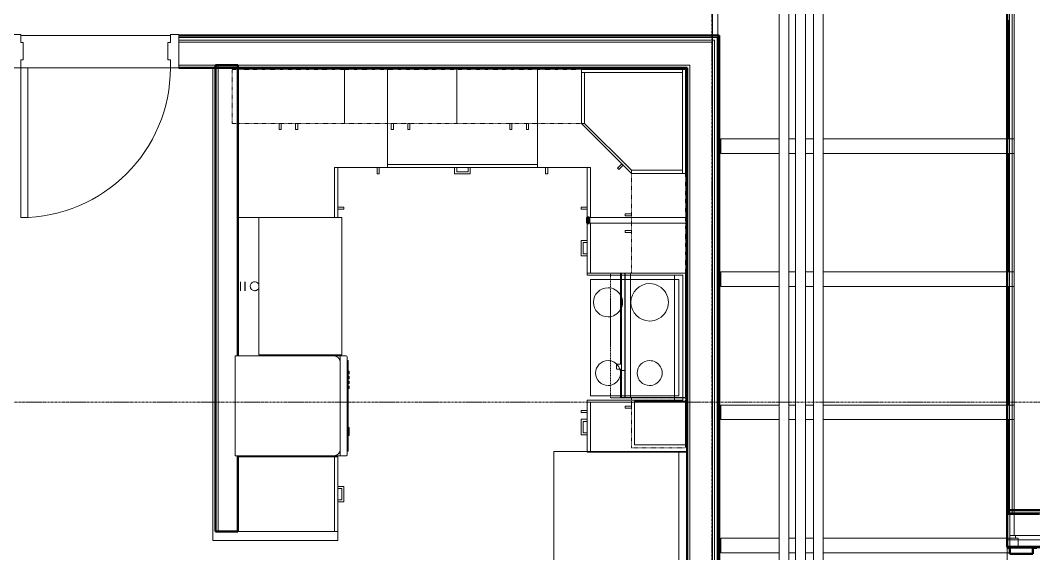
# Model space of a CAD drawing. Header units: inches. Extents: x -4218 to -1830, y 9767 to 12426.
# Drawn here: x -3647.6 to -3403.9, y 11245.8 to 11374 of the extents above; entities that cross this region are included whole.
import ezdxf

# ---------------------------------------------------------------- set-up
doc = ezdxf.new("R2010")
doc.units = ezdxf.units.IN
doc.header["$MEASUREMENT"] = 0
for name, pattern in [('Dash', [0.25, 0.125, -0.125]), ('Grid Line 1_2_', [0.875, 0.5, -0.125, 0.125, -0.125]), ('Overhead', [0.15625, 0.09375, -0.0625])]:
    doc.linetypes.add(name, pattern=pattern)
for name, color, linetype, lineweight in [('0-1', 7, 'Continuous', 5), ('0-2', 10, 'Continuous', 9), ('A-DOOR-1', 10, 'Continuous', 9), ('A-DOOR-2', 50, 'Continuous', 20), ('A-DOOR-FRAM-3', 50, 'Continuous', 20), ('A-FLOR-3', 192, 'Continuous', 9), ('A-GLAZ-CWMG', 51, 'Continuous', 9), ('A-GLAZ-CWMG-1', 51, 'Continuous', 50), ('A-WALL', 113, 'Continuous', 13), ('A-WALL-1', 7, 'Continuous', 50), ('A-WALL-2', 250, 'Continuous', 13), ('A-WALL-4', 252, 'Continuous', 9), ('A-WALL-5', 253, 'Continuous', 9), ('A-WALL-6', 254, 'Continuous', 9), ('A-WALL-7', 113, 'Continuous', 9), ('A-WALL-8', 113, 'Continuous', 50), ('I-WALL-1', 7, 'Continuous', 50), ('I-WALL-2', 10, 'Continuous', 9), ('I-WALL-3', 252, 'Continuous', 9), ('I-WALL-4', 253, 'Continuous', 9), ('P-PIPE-1', 10, 'Continuous', 9), ('P-SANR-FIXT-1', 10, 'Continuous', 9), ('P-SANR-FIXT-2', 252, 'Continuous', 9), ('Q-CASE', 31, 'Continuous', 9), ('Q-CASE-1', 252, 'Continuous', 9), ('Q-CASE-2', 10, 'Continuous', 9), ('Q-CASE-3', 253, 'Continuous', 9), ('Q-CASE-4', 252, 'Dash', 9), ('Q-CASE-5', 253, 'Dash', 9), ('Q-CASE-7', 10, 'Dash', 9), ('Q-CASE-8', 254, 'Dash', 9), ('Q-SPCQ-1', 10, 'Continuous', 9), ('Q-SPCQ-2', 91, 'Overhead', 9), ('S-BEAM', 12, 'Continuous', 9), ('S-GRID-1', 1, 'Grid Line 1_2_', 9)]:
    doc.layers.add(name, color=color, linetype=linetype, lineweight=lineweight)

# ---------------------------------------------------------------- blocks, each defined once
blk = doc.blocks.new('Refrigerator_-_Side-by-Side_6047 - 36_ X 30_-345559-BACKGROUND - RCP - 2ND FLOOR')
at = {"layer": 'Q-SPCQ-1'}
for p, q in [((17.87, 14.42), (-17.88, 14.42)), ((-17.88, 14.42), (-17.88, -15.58)), ((17.87, -15.58), (17.87, 14.42)), ((-17.88, -15.58), (17.87, -15.58))]:
    blk.add_line(p, q, dxfattribs=at)
blk = doc.blocks.new('Range - 24_ x 30_-2320547-BACKGROUND - RCP - 2ND FLOOR')
at = {"layer": 'Q-SPCQ-1'}
blk.add_line((0, 22), (30, 22), dxfattribs=at)
for centre, radius, start, end in [((6.5, 16), 4.5, 360, 180), ((23.5, 16), 3, 360, 180), ((6.5, 16), 4.5, 180, 360), ((23.5, 16), 3, 180, 0), ((6.5, 6), 3.5, 360, 180), ((23.5, 6), 3, 360, 180), ((6.5, 6), 3.5, 180, 0), ((23.5, 6), 3, 180, 360)]:
    blk.add_arc(centre, radius, start, end, dxfattribs=at)
blk = doc.blocks.new('Dishwasher_15404 - 34_ counter-V47-BACKGROUND - RCP - 2ND FLOOR')
at = {"layer": 'Q-SPCQ-1'}
for p, q in [((0, 24), (23.68, 24)), ((0, 0), (0, 24)), ((23.68, 24), (25.25, 24)), ((25.25, 24), (26.68, 24)), ((25.25, 24), (25.25, 22.43)), ((25.25, 22.43), (25.25, 1.57)), ((26.87, 23.8), (26.87, 0.2)), ((26.87, 22.91), (27.12, 22.91)), ((27.12, 21.39), (27.12, 22.91)), ((27.12, 20.19), (27.12, 21.39)), ((27.12, 20.28), (27.37, 20.28)), ((27.12, 3.81), (27.12, 20.19)), ((27.12, 19.69), (27.37, 19.69)), ((27.37, 19.69), (27.37, 20.28)), ((27.12, 19.1), (27.37, 19.1)), ((27.12, 18.51), (27.37, 18.51)), ((27.12, 17.92), (27.37, 17.92)), ((27.12, 17.33), (27.37, 17.33)), ((27.37, 17.33), (27.37, 17.92)), ((27.37, 18.51), (27.37, 19.1)), ((27.12, 16.74), (27.37, 16.74)), ((27.12, 16.15), (27.37, 16.15)), ((27.37, 16.15), (27.37, 16.74)), ((27.37, 6.79), (27.12, 6.79)), ((27.37, 5.81), (27.37, 6.79)), ((27.37, 4.82), (27.37, 5.81)), ((27.12, 4.82), (27.37, 4.82)), ((27.12, 2.61), (27.12, 3.81)), ((27.12, 1.09), (27.12, 2.61)), ((23.68, 0), (0, 0)), ((25.25, 1.57), (25.25, 0)), ((26.87, 1.09), (27.12, 1.09)), ((25.25, 0), (23.68, 0)), ((26.68, 0), (25.25, 0))]:
    blk.add_line(p, q, dxfattribs=at)
for centre, radius, start, end in [((23.68, 22.43), 1.57, 360, 90), ((23.68, 22.43), 1.57, 32.077, 42.3359), ((23.68, 22.43), 1.57, 17.8182, 27.5266), ((23.68, 22.43), 1.57, 360, 13.6425), ((26.68, 23.8), 0.197, 360, 90), ((23.68, 1.57), 1.57, 270, 360), ((23.68, 1.57), 1.57, 317.6641, 327.923), ((23.68, 1.57), 1.57, 332.4734, 342.1818), ((23.68, 1.57), 1.57, 346.3575, 360), ((26.68, 0.2), 0.197, 270, 360), ((26.68, 0.2), 0.197, 276.0398, 345)]:
    blk.add_arc(centre, radius, start, end, dxfattribs=at)
blk = doc.blocks.new('308 - 308-2727439-BACKGROUND - RCP - 2ND FLOOR')
at = {"layer": 'Q-CASE'}
for p, q in [((-12, 13.19), (0, 25.19)), ((0, 24.44), (-11.25, 13.19)), ((0, 25.19), (0, 24.44)), ((-11.25, 13.19), (-12, 13.19))]:
    blk.add_line(p, q, dxfattribs=at)
at = {"layer": 'Q-CASE-1'}
for p, q in [((-11.25, 13.19), (0, 24.44)), ((0, 25.19), (12.25, 25.19)), ((0, 24.44), (0, 25.19)), ((0, 24.44), (12.25, 24.44)), ((12.25, 24.44), (0, 24.44)), ((12.25, 25.19), (12.25, 24.44)), ((12.25, 0.94), (12.25, 25.19)), ((12.25, 25.19), (13, 25.19)), ((12.25, 24.44), (12.25, 0.94)), ((-10.76, 16.55), (-11.11, 16.2)), ((-11.11, 16.2), (-10.05, 15.14)), ((-9.7, 15.49), (-10.76, 16.55)), ((-12, 13.19), (-11.25, 13.19)), ((-12, 0.94), (-12, 13.19)), ((-11.25, 0.94), (-11.25, 13.19)), ((-11.25, 13.19), (-11.25, 0.94)), ((-11.25, 0.94), (-12, 0.94)), ((-12, 0.19), (-12, 0.94)), ((-12, 0.94), (13, 0.94)), ((12.25, 0.94), (-11.25, 0.94)), ((13, 0.94), (12.25, 0.94))]:
    blk.add_line(p, q, dxfattribs=at)
at = {"layer": 'Q-CASE-3'}
for p, q in [((13, 25.19), (13, 0.94)), ((13, 0.19), (-12, 0.19)), ((13, 0.94), (13, 0.19))]:
    blk.add_line(p, q, dxfattribs=at)
blk = doc.blocks.new('30quot_MicrowaveVent_11166 - 70cm miele oven-V48-BACKGROUND - RCP - 2ND FLOOR')
at = {"layer": 'Q-CASE-1'}
for p, q in [((-14.2, 0), (-14.2, -13.23)), ((15.68, -0.63), (15.68, 0)), ((-14.2, -13.23), (-14.2, -14.49)), ((-13.7, -13.23), (-14.2, -13.23)), ((-14.2, -14.49), (-13.7, -14.49)), ((-13.7, -14.61), (-14.2, -14.61)), ((-14.2, -14.61), (-14.2, -15.39)), ((15.3, -13.23), (-12.7, -13.23)), ((-12.7, -14.49), (15.3, -14.49)), ((9.18, -14.61), (-12.7, -14.61)), ((9.18, -14.61), (9.18, -15.39)), ((15.3, -14.61), (9.18, -14.61)), ((9.18, -14.61), (9.18, -15.39)), ((-14.2, -15.39), (-14.2, -15.6)), ((-14.2, -15.39), (-13.7, -15.39)), ((-14.2, -15.6), (-13.7, -15.6)), ((-12.7, -15.39), (9.18, -15.39)), ((-12.7, -15.6), (7.69, -15.6)), ((7.69, -15.39), (7.69, -16.55)), ((7.69, -16.6), (8.88, -16.6)), ((8.88, -16.55), (8.88, -15.39)), ((8.88, -15.6), (15.3, -15.6)), ((9.18, -15.39), (15.3, -15.39))]:
    blk.add_line(p, q, dxfattribs=at)
at = {"layer": 'Q-CASE-2'}
for p, q in [((15.68, -13.23), (15.68, -0.63)), ((-12.7, -13.23), (-13.7, -13.23)), ((-13.7, -14.49), (-12.7, -14.49)), ((-12.7, -14.61), (-13.7, -14.61)), ((15.68, -13.23), (15.3, -13.23)), ((15.3, -14.49), (15.68, -14.49)), ((15.68, -14.61), (15.3, -14.61)), ((15.68, -14.49), (15.68, -13.23)), ((15.68, -14.61), (15.68, -15.39)), ((-13.7, -15.39), (-12.7, -15.39)), ((-13.7, -15.6), (-12.7, -15.6)), ((15.3, -15.39), (15.68, -15.39)), ((15.3, -15.6), (15.68, -15.6)), ((15.68, -15.6), (15.68, -15.39))]:
    blk.add_line(p, q, dxfattribs=at)
at = {"layer": 'Q-CASE-3'}
blk.add_line((15.68, 0), (-14.2, 0), dxfattribs=at)
blk = doc.blocks.new('300 Series Wall Hung Cabinet_302 - 24_ X 36_-V49-BACKGROUND - RCP - 2ND FLOOR')
at = {"layer": 'Q-CASE-1'}
for p, q in [((-1.76, -13.19), (-2.25, -13.19)), ((-2.25, -13.19), (-2.25, -14.69)), ((-1.76, -14.69), (-1.76, -13.19)), ((2.24, -13.19), (1.75, -13.19)), ((1.75, -13.19), (1.75, -14.69)), ((2.24, -14.69), (2.24, -13.19)), ((-2.25, -14.69), (-1.76, -14.69)), ((1.75, -14.69), (2.24, -14.69))]:
    blk.add_line(p, q, dxfattribs=at)
at = {"layer": 'Q-CASE-4'}
for p, q in [((-12, -0.19), (-12, -13.19)), ((12, -13.19), (12, -0.19)), ((-12, -13.19), (12, -13.19))]:
    blk.add_line(p, q, dxfattribs=at)
at = {"layer": 'Q-CASE-5'}
blk.add_line((12, -0.19), (-12, -0.19), dxfattribs=at)
blk = doc.blocks.new('Single Door 1 Drawer 211 - 211 Base Cabinet Single Door1 Drawer 12_-2709705-BACKGROUND - RCP - 2ND FLOOR')
at = {"layer": 'Q-CASE-2'}
for p, q in [((-7.14, 24), (-7.14, 25.5)), ((-7.14, 25.5), (-3.39, 25.5)), ((-3.89, 25), (-6.64, 25)), ((-6.64, 24), (-6.64, 25)), ((-3.89, 24), (-3.89, 25)), ((-3.39, 25.5), (-3.39, 24)), ((-1.27, 25.5), (-1.76, 25.5)), ((-1.76, 25.5), (-1.76, 24)), ((-1.27, 24), (-1.27, 25.5)), ((-11.26, 24), (0.74, 24)), ((-11.26, 23.25), (-11.26, 24)), ((0.74, 23.25), (-11.26, 23.25)), ((-11.26, 23.25), (-11.26, 0)), ((-7.14, 24), (-6.64, 24)), ((-3.39, 24), (-3.89, 24)), ((-1.76, 24), (-1.27, 24)), ((0.74, 24), (0.74, 23.25)), ((0.74, 0), (0.74, 23.25)), ((-11.26, 0), (0.74, 0))]:
    blk.add_line(p, q, dxfattribs=at)
blk = doc.blocks.new('300 Series Wall Hung Cabinet_302 - 30_ X 36_-V50-BACKGROUND - RCP - 2ND FLOOR')
at = {"layer": 'Q-CASE-1'}
for p, q in [((-1.76, 14.69), (-2.25, 14.69)), ((-2.25, 14.69), (-2.25, 13.19)), ((-1.76, 13.19), (-1.76, 14.69)), ((2.24, 14.69), (1.75, 14.69)), ((1.75, 14.69), (1.75, 13.19)), ((2.24, 13.19), (2.24, 14.69)), ((-2.25, 13.19), (-1.76, 13.19)), ((1.75, 13.19), (2.24, 13.19))]:
    blk.add_line(p, q, dxfattribs=at)
at = {"layer": 'Q-CASE-4'}
for p, q in [((-15, 0.19), (-15, 13.19)), ((-15, 13.19), (15, 13.19)), ((15, 13.19), (15, 0.19))]:
    blk.add_line(p, q, dxfattribs=at)
at = {"layer": 'Q-CASE-5'}
blk.add_line((15, 0.19), (-15, 0.19), dxfattribs=at)
blk = doc.blocks.new('Base Cabinet 4 Drawer 254 - Base Cabinet 4 Drawer 254 12_-2556189-BACKGROUND - RCP - 2ND FLOOR')
at = {"layer": 'Q-CASE-2'}
for p, q in [((-5.26, -23.25), (-5.26, 0)), ((-5.26, 0), (6.74, 0)), ((6.74, 0), (6.74, -23.25)), ((-5.26, -23.25), (-5.26, -24)), ((6.74, -23.25), (-5.26, -23.25)), ((-5.26, -24), (6.74, -24)), ((-0.64, -24), (-1.14, -24)), ((-1.14, -25.5), (-1.14, -24)), ((-0.64, -25), (-0.64, -24)), ((2.11, -25), (2.11, -24)), ((2.11, -24), (2.61, -24)), ((2.61, -24), (2.61, -25.5)), ((6.74, -24), (6.74, -23.25)), ((2.61, -25.5), (-1.14, -25.5)), ((-0.64, -25), (2.11, -25))]:
    blk.add_line(p, q, dxfattribs=at)
blk = doc.blocks.new('Base Cabinet 3 Drawer 230 - Base Cabinet 3 Drawer 230 18_-2554959-BACKGROUND - RCP - 2ND FLOOR')
at = {"layer": 'Q-CASE-2'}
for p, q in [((-8.26, -23.25), (-8.26, 0)), ((-8.26, 0), (9.74, 0)), ((9.74, 0), (9.74, -23.25)), ((-8.26, -23.25), (-8.26, -24)), ((9.74, -23.25), (-8.26, -23.25)), ((-8.26, -24), (9.74, -24)), ((-0.64, -24), (-1.14, -24)), ((-1.14, -25.5), (-1.14, -24)), ((-0.64, -25), (-0.64, -24)), ((2.11, -25), (2.11, -24)), ((2.11, -24), (2.61, -24)), ((2.61, -24), (2.61, -25.5)), ((9.74, -24), (9.74, -23.25)), ((2.61, -25.5), (-1.14, -25.5)), ((-0.64, -25), (2.11, -25))]:
    blk.add_line(p, q, dxfattribs=at)
blk = doc.blocks.new('300 Series Wall Hung Cabinet_302 - 27_ X 36_-V51-BACKGROUND - RCP - 2ND FLOOR')
at = {"layer": 'Q-CASE-1'}
for p, q in [((-1.76, 14.69), (-2.25, 14.69)), ((-2.25, 14.69), (-2.25, 13.19)), ((-1.76, 13.19), (-1.76, 14.69)), ((2.24, 14.69), (1.75, 14.69)), ((1.75, 14.69), (1.75, 13.19)), ((2.24, 13.19), (2.24, 14.69)), ((-2.25, 13.19), (-1.76, 13.19)), ((1.75, 13.19), (2.24, 13.19))]:
    blk.add_line(p, q, dxfattribs=at)
at = {"layer": 'Q-CASE-4'}
for p, q in [((-13.5, 0.19), (-13.5, 13.19)), ((-13.5, 13.19), (12.12, 13.19))]:
    blk.add_line(p, q, dxfattribs=at)
at = {"layer": 'Q-CASE-5'}
for p, q in [((12.12, 13.19), (13.5, 13.19)), ((13.5, 13.19), (13.5, 0.19)), ((12.12, 0.19), (-13.5, 0.19))]:
    blk.add_line(p, q, dxfattribs=at)
at = {"layer": 'Q-CASE-8'}
blk.add_line((13.5, 0.19), (12.12, 0.19), dxfattribs=at)
blk = doc.blocks.new('kitchen_faucet_14143 - kitchen_faucet_14143-V52-BACKGROUND - RCP - 2ND FLOOR')
at = {"layer": 'P-SANR-FIXT-2'}
for p, q in [((2.26, 0.77), (2.26, 1.08)), ((2.26, -1.08), (2.26, 0.77)), ((2.34, 1.08), (2.34, 0)), ((2.34, 0), (2.34, -1.08)), ((3.44, -0.77), (3.44, 1.08)), ((3.44, -1.08), (3.44, -0.77))]:
    blk.add_line(p, q, dxfattribs=at)
at = {"layer": 'P-SANR-FIXT-2', "flags": 128}
blk.add_lwpolyline([(-1, 0.62), (-0.96, 0.61), (-0.92, 0.6)], dxfattribs=at)
at = {"layer": 'P-SANR-FIXT-2'}
for start, end in [(120, 159.9003), (210, 0), (105, 120), (90, 105), (0, 90), (200.0997, 210)]:
    blk.add_arc((0, 0), 1.08, start, end, dxfattribs=at)
blk = doc.blocks.new('Stainless Steel Farmhous Kitchen Sink - Stainless Steel Farmhous Kitchen Sink-2552578-BACKGROUND - RCP - 2ND FLOOR')
at = {"layer": 'P-SANR-FIXT-1'}
for p, q in [((-33, 22.2), (0, 22.2)), ((-33, 2.25), (-33, 22.2)), ((0, 22.2), (0, 2.25)), ((0, 2.25), (-33, 2.25))]:
    blk.add_line(p, q, dxfattribs=at)
blk = doc.blocks.new('300 Series Wall Hung Cabinet_301 - 12_-V67-BACKGROUND - RCP - 2ND FLOOR')
at = {"layer": 'Q-CASE-1'}
for p, q in [((-5.25, -12.44), (-5.25, -0.19)), ((5.25, -0.19), (5.25, -12.44)), ((5.25, -12.44), (-5.25, -12.44)), ((-3.51, -13.19), (-4, -13.19)), ((-4, -13.19), (-4, -14.69)), ((-3.51, -14.69), (-3.51, -13.19)), ((-4, -14.69), (-3.51, -14.69))]:
    blk.add_line(p, q, dxfattribs=at)
at = {"layer": 'Q-CASE-3'}
blk.add_line((-5.25, -0.19), (5.25, -0.19), dxfattribs=at)
at = {"layer": 'Q-CASE-4'}
for p, q in [((-6, -0.19), (-6, -0.81)), ((6, -13.19), (6, -0.19)), ((-5.49, -13.19), (6, -13.19))]:
    blk.add_line(p, q, dxfattribs=at)
at = {"layer": 'Q-CASE-5'}
blk.add_line((6, -0.19), (-6, -0.19), dxfattribs=at)
at = {"layer": 'Q-CASE-7'}
for p, q in [((-6, -0.81), (-6, -13.19)), ((-6, -13.19), (-5.49, -13.19))]:
    blk.add_line(p, q, dxfattribs=at)
blk = doc.blocks.new('Base Cabinet Corner 197 - Base Cabinet Corner 197-2565125-BACKGROUND - RCP - 2ND FLOOR')
at = {"layer": 'Q-CASE-2'}
for p, q in [((-23.26, 0), (12.74, 0)), ((-23.26, -36), (-23.26, 0)), ((12.74, 0), (12.74, -24)), ((0.74, -23.25), (0.74, -36)), ((12.74, -23.25), (0.74, -23.25)), ((0.74, -23.25), (0.74, -24)), ((0.74, -24), (0.74, -36)), ((12.74, -24), (0.74, -24)), ((10.73, -24), (10.24, -24)), ((10.24, -24), (10.24, -25.5)), ((10.73, -25.5), (10.73, -24)), ((10.24, -25.5), (10.73, -25.5)), ((2.23, -33.51), (0.73, -33.51)), ((0.73, -33.51), (0.73, -34)), ((0.73, -34), (2.23, -34)), ((2.23, -34), (2.23, -33.51)), ((0.74, -36), (-23.26, -36))]:
    blk.add_line(p, q, dxfattribs=at)
blk = doc.blocks.new('300 Series Wall Hung Cabinet_302 - 27_ X 36_-2605031-BACKGROUND - RCP - 2ND FLOOR')
at = {"layer": 'Q-CASE-1'}
for p, q in [((-1.76, 14.69), (-2.25, 14.69)), ((-2.25, 14.69), (-2.25, 13.19)), ((-1.76, 13.19), (-1.76, 14.69)), ((2.24, 14.69), (1.75, 14.69)), ((1.75, 14.69), (1.75, 13.19)), ((2.24, 13.19), (2.24, 14.69)), ((-2.25, 13.19), (-1.76, 13.19)), ((1.75, 13.19), (2.24, 13.19))]:
    blk.add_line(p, q, dxfattribs=at)
at = {"layer": 'Q-CASE-4'}
for p, q in [((-13.5, 0.19), (-13.5, 13.19)), ((-13.5, 13.19), (13.5, 13.19)), ((13.5, 13.19), (13.5, 0.19))]:
    blk.add_line(p, q, dxfattribs=at)
at = {"layer": 'Q-CASE-5'}
blk.add_line((13.5, 0.19), (-13.5, 0.19), dxfattribs=at)
blk = doc.blocks.new('Base Cabinet 3 Drawer 230 - Base Cabinet 3 Drawer 230 36_-2567957-BACKGROUND - RCP - 2ND FLOOR')
at = {"layer": 'Q-CASE-2'}
for p, q in [((-17.26, -23.25), (-17.26, 0)), ((-17.26, 0), (18.74, 0)), ((18.74, 0), (18.74, -23.25)), ((-17.26, -23.25), (-17.26, -24)), ((18.74, -23.25), (-17.26, -23.25)), ((-17.26, -24), (18.74, -24)), ((-0.64, -24), (-1.14, -24)), ((-1.14, -25.5), (-1.14, -24)), ((-0.64, -25), (-0.64, -24)), ((2.11, -25), (2.11, -24)), ((2.11, -24), (2.61, -24)), ((2.61, -24), (2.61, -25.5)), ((18.74, -24), (18.74, -23.25)), ((2.61, -25.5), (-1.14, -25.5)), ((-0.64, -25), (2.11, -25))]:
    blk.add_line(p, q, dxfattribs=at)
blk = doc.blocks.new('Base Cabinet Corner 197 - Base Cabinet Corner 197-2569781-BACKGROUND - RCP - 2ND FLOOR')
at = {"layer": 'Q-CASE-2'}
for p, q in [((0.74, 36), (-23.26, 36)), ((-23.26, 36), (-23.26, 0)), ((0.74, 23.25), (0.74, 36)), ((0.74, 24), (0.74, 36)), ((0.73, 34), (0.73, 33.51)), ((2.23, 34), (0.73, 34)), ((0.73, 33.51), (2.23, 33.51)), ((2.23, 33.51), (2.23, 34)), ((10.73, 25.5), (10.24, 25.5)), ((10.24, 25.5), (10.24, 24)), ((10.73, 24), (10.73, 25.5)), ((12.74, 24), (0.74, 24)), ((0.74, 23.25), (0.74, 24)), ((12.74, 23.25), (0.74, 23.25)), ((10.24, 24), (10.73, 24)), ((12.74, 0), (12.74, 24)), ((-23.26, 0), (12.74, 0))]:
    blk.add_line(p, q, dxfattribs=at)
blk = doc.blocks.new('Cabinet Filler51 - Cabinet Filler-2794924-BACKGROUND - RCP - 2ND FLOOR')
at = {"layer": 'A-WALL-1'}
for p, q in [((-3511.3, 11325.24), (-3511.3, 11326.61)), ((-3511.3, 11326.61), (-3510.8, 11326.61)), ((-3510.8, 11326.61), (-3510.8, 11325.24)), ((-3510.8, 11325.24), (-3511.3, 11325.24))]:
    blk.add_line(p, q, dxfattribs=at)
at = {"layer": 'A-WALL-4'}
for p, q in [((-3510.8, 11326.61), (-3511.3, 11326.61)), ((-3511.3, 11326.61), (-3511.3, 11325.24)), ((-3510.8, 11325.24), (-3510.8, 11326.61)), ((-3511.3, 11325.24), (-3510.8, 11325.24))]:
    blk.add_line(p, q, dxfattribs=at)
blk = doc.blocks.new('Range_Hood_386 - 30_ Wide-V86-BACKGROUND - RCP - 2ND FLOOR')
at = {"layer": 'Q-SPCQ-2'}
for p, q in [((-15, -6), (-15, 12)), ((-15, 12), (15, 12)), ((15, 12), (15, 11.37)), ((15, 11.37), (15, -6)), ((-14.49, -6), (-15, -6)), ((-13.49, -6), (-14.49, -6)), ((14.51, -6), (-13.49, -6)), ((15, -6), (14.51, -6))]:
    blk.add_line(p, q, dxfattribs=at)
blk = doc.blocks.new('CTR - 1st Phase - Unit Layouts_rvt-1-BACKGROUND - RCP - 2ND FLOOR')
at = {"layer": 'A-WALL-1'}
for p, q in [((-3600.67, 11251.11), (-3600.67, 11363.24)), ((-3600.67, 11363.24), (-3595.3, 11363.24)), ((-3595.3, 11363.24), (-3595.3, 11293.36)), ((-3595.3, 11269.36), (-3595.3, 11251.11)), ((-3595.3, 11251.11), (-3600.67, 11251.11))]:
    blk.add_line(p, q, dxfattribs=at)
at = {"layer": 'A-WALL-2'}
blk.add_line((-3600.05, 11251.11), (-3600.05, 11363.24), dxfattribs=at)
at = {"layer": 'A-WALL-4'}
for p, q in [((-3600.67, 11251.11), (-3600.67, 11362.61)), ((-3595.3, 11362.61), (-3595.3, 11293.36)), ((-3595.3, 11269.36), (-3595.3, 11251.11)), ((-3600.67, 11251.11), (-3595.3, 11251.11))]:
    blk.add_line(p, q, dxfattribs=at)
at = {"layer": 'A-WALL-5'}
for p, q in [((-3600.67, 11362.61), (-3600.67, 11363.24)), ((-3595.3, 11363.24), (-3595.3, 11362.61))]:
    blk.add_line(p, q, dxfattribs=at)
at = {"layer": 'A-WALL-6'}
blk.add_line((-3600.67, 11363.24), (-3595.3, 11363.24), dxfattribs=at)
at = {"layer": 'A-WALL-7'}
for p, q in [((-3601.3, 11362.61), (-3601.3, 11248.99)), ((-3600.67, 11362.61), (-3601.3, 11362.61)), ((-3601.3, 11362.61), (-3600.67, 11362.61)), ((-3601.3, 11248.99), (-3601.3, 11362.61)), ((-3595.3, 11362.61), (-3600.67, 11362.61)), ((-3600.67, 11362.61), (-3595.3, 11362.61)), ((-3487.3, 11362.61), (-3595.3, 11362.61)), ((-3595.3, 11362.61), (-3487.3, 11362.61)), ((-3487.3, 11270.36), (-3487.3, 11362.61)), ((-3487.3, 11362.61), (-3487.3, 11270.36)), ((-3571.3, 11329.11), (-3571.3, 11338.61)), ((-3571.3, 11338.61), (-3561.79, 11338.61)), ((-3561.79, 11338.61), (-3571.3, 11338.61)), ((-3571.3, 11338.61), (-3571.3, 11329.11)), ((-3561.3, 11338.61), (-3543.17, 11338.61)), ((-3543.17, 11338.61), (-3561.3, 11338.61)), ((-3543.17, 11338.61), (-3542.67, 11338.61)), ((-3542.67, 11338.61), (-3539.92, 11338.61)), ((-3539.92, 11338.61), (-3542.67, 11338.61)), ((-3539.92, 11338.61), (-3539.42, 11338.61)), ((-3539.42, 11338.61), (-3521.3, 11338.61)), ((-3521.3, 11338.61), (-3539.42, 11338.61)), ((-3520.81, 11338.61), (-3511.3, 11338.61)), ((-3511.3, 11338.61), (-3520.81, 11338.61)), ((-3511.3, 11338.61), (-3511.3, 11329.11)), ((-3511.3, 11338.61), (-3511.3, 11329.11)), ((-3571.3, 11328.63), (-3571.3, 11329.11)), ((-3571.3, 11326.61), (-3571.3, 11328.63)), ((-3571.3, 11328.63), (-3571.3, 11326.61)), ((-3511.3, 11329.11), (-3511.3, 11328.63)), ((-3511.3, 11328.63), (-3511.3, 11326.61)), ((-3511.3, 11328.63), (-3511.3, 11326.61)), ((-3511.3, 11326.61), (-3511.3, 11325.24)), ((-3511.3, 11326.61), (-3511.3, 11325.24)), ((-3511.3, 11325.24), (-3511.3, 11321.11)), ((-3511.3, 11325.24), (-3511.3, 11321.11)), ((-3511.3, 11321.11), (-3511.3, 11320.62)), ((-3511.3, 11321.11), (-3511.3, 11320.62)), ((-3511.3, 11320.62), (-3511.3, 11317.86)), ((-3511.3, 11320.62), (-3511.3, 11317.86)), ((-3511.3, 11317.86), (-3511.3, 11317.36)), ((-3511.3, 11317.86), (-3511.3, 11317.36)), ((-3511.3, 11317.36), (-3511.3, 11312.73)), ((-3511.3, 11317.36), (-3511.3, 11312.73)), ((-3511.3, 11312.73), (-3488.3, 11312.73)), ((-3511.3, 11312.73), (-3488.3, 11312.73)), ((-3510.55, 11283.73), (-3510.55, 11311.73)), ((-3510.55, 11311.73), (-3489.3, 11311.73)), ((-3510.55, 11311.73), (-3510.55, 11283.73)), ((-3489.3, 11311.73), (-3510.55, 11311.73)), ((-3489.3, 11311.73), (-3489.3, 11283.73)), ((-3489.3, 11283.73), (-3489.3, 11311.73)), ((-3488.3, 11312.73), (-3488.3, 11282.73)), ((-3488.3, 11312.73), (-3488.3, 11282.73)), ((-3571.3, 11293.36), (-3571.3, 11293.61)), ((-3571.3, 11293.61), (-3571.3, 11293.36)), ((-3488.3, 11282.73), (-3511.3, 11282.73)), ((-3511.3, 11282.73), (-3511.3, 11280.22)), ((-3511.3, 11282.73), (-3511.3, 11280.22)), ((-3488.3, 11282.73), (-3511.3, 11282.73)), ((-3489.3, 11283.73), (-3510.55, 11283.73)), ((-3510.55, 11283.73), (-3489.3, 11283.73)), ((-3511.3, 11280.22), (-3511.3, 11279.73)), ((-3511.3, 11279.73), (-3511.3, 11278.11)), ((-3511.3, 11279.73), (-3511.3, 11278.11)), ((-3511.3, 11278.11), (-3511.3, 11277.61)), ((-3511.3, 11277.61), (-3511.3, 11274.86)), ((-3511.3, 11277.61), (-3511.3, 11274.86)), ((-3511.3, 11274.86), (-3511.3, 11274.36)), ((-3511.3, 11274.36), (-3511.3, 11270.36)), ((-3511.3, 11274.36), (-3511.3, 11270.36)), ((-3489.3, 11270.36), (-3487.3, 11270.36)), ((-3487.3, 11270.36), (-3489.3, 11270.36)), ((-3571.3, 11261.99), (-3571.3, 11269.36)), ((-3571.3, 11269.36), (-3571.3, 11261.99)), ((-3571.3, 11261.49), (-3571.3, 11261.99)), ((-3571.3, 11258.74), (-3571.3, 11261.49)), ((-3571.3, 11261.49), (-3571.3, 11258.74)), ((-3571.3, 11258.24), (-3571.3, 11258.74)), ((-3571.3, 11248.99), (-3571.3, 11258.24)), ((-3571.3, 11258.24), (-3571.3, 11248.99)), ((-3601.3, 11248.99), (-3571.3, 11248.99)), ((-3571.3, 11248.99), (-3601.3, 11248.99))]:
    blk.add_line(p, q, dxfattribs=at)
at = {"layer": '0-2'}
for name, p, rotation in [('Base Cabinet Corner 197 - Base Cabinet Corner 197-2569781-BACKGROUND - RCP - 2ND FLOOR', (-3595.3, 11339.35), 269.9999999999879), ('Base Cabinet Corner 197 - Base Cabinet Corner 197-2565125-BACKGROUND - RCP - 2ND FLOOR', (-3487.3, 11339.35), 270.000000000012), ('300 Series Wall Hung Cabinet_302 - 27_ X 36_-V51-BACKGROUND - RCP - 2ND FLOOR', (-3583.17, 11362.43), 180), ('300 Series Wall Hung Cabinet_302 - 27_ X 36_-2605031-BACKGROUND - RCP - 2ND FLOOR', (-3556.17, 11362.43), 180), ('300 Series Wall Hung Cabinet_302 - 30_ X 36_-V50-BACKGROUND - RCP - 2ND FLOOR', (-3527.67, 11362.43), 180), ('308 - 308-2727439-BACKGROUND - RCP - 2ND FLOOR', (-3487.49, 11349.24), 90.00000000001026), ('300 Series Wall Hung Cabinet_302 - 24_ X 36_-V49-BACKGROUND - RCP - 2ND FLOOR', (-3487.49, 11325.24), 270.0000000000103), ('Stainless Steel Farmhous Kitchen Sink - Stainless Steel Farmhous Kitchen Sink-2552578-BACKGROUND - RCP - 2ND FLOOR', (-3592.5, 11293.61), 270.0000000000074), ('Base Cabinet 4 Drawer 254 - Base Cabinet 4 Drawer 254 12_-2556189-BACKGROUND - RCP - 2ND FLOOR', (-3487.3, 11319.98), 270.000000000012), ('Range - 24_ x 30_-2320547-BACKGROUND - RCP - 2ND FLOOR', (-3512.3, 11312.73), 269.9999999999951), ('Range_Hood_386 - 30_ Wide-V86-BACKGROUND - RCP - 2ND FLOOR', (-3499.67, 11298.24), 269.9999999999975), ('30quot_MicrowaveVent_11166 - 70cm miele oven-V48-BACKGROUND - RCP - 2ND FLOOR', (-3487.67, 11299.04), 270.0000000000115), ('kitchen_faucet_14143 - kitchen_faucet_14143-V52-BACKGROUND - RCP - 2ND FLOOR', (-3591.26, 11310.11), 180), ('Single Door 1 Drawer 211 - 211 Base Cabinet Single Door1 Drawer 12_-2709705-BACKGROUND - RCP - 2ND FLOOR', (-3487.3, 11281.49), 90.0000000000107), ('300 Series Wall Hung Cabinet_301 - 12_-V67-BACKGROUND - RCP - 2ND FLOOR', (-3487.49, 11277.24), 270.0000000000103), ('Refrigerator_-_Side-by-Side_6047 - 36_ X 30_-345559-BACKGROUND - RCP - 2ND FLOOR', (-3503.72, 11252.48), 270.0000000000252), ('Base Cabinet 3 Drawer 230 - Base Cabinet 3 Drawer 230 18_-2554959-BACKGROUND - RCP - 2ND FLOOR', (-3595.3, 11259.38), 90.00000000001064)]:
    blk.add_blockref(name, p, dxfattribs=dict(at, rotation=rotation))
for name, p in [('Base Cabinet 3 Drawer 230 - Base Cabinet 3 Drawer 230 36_-2567957-BACKGROUND - RCP - 2ND FLOOR', (-3542.04, 11362.61)), ('Cabinet Filler51 - Cabinet Filler-2794924-BACKGROUND - RCP - 2ND FLOOR', (0, 0)), ('Dishwasher_15404 - 34_ counter-V47-BACKGROUND - RCP - 2ND FLOOR', (-3595.92, 11269.36))]:
    blk.add_blockref(name, p, dxfattribs=at)
blk = doc.blocks.new('HOLLOW METAL - UNIT DOOR-2191978-BACKGROUND - RCP - 2ND FLOOR')
at = {"layer": 'A-DOOR-1'}
blk.add_arc((18, 4.125), 36, 90, 180, dxfattribs=at)
at = {"layer": 'A-DOOR-2'}
for p, q in [((18, 40.125), (16.25, 40.125)), ((16.25, 40.125), (16.25, 4.125)), ((18, 4.125), (18, 40.125)), ((16.25, 4.125), (18, 4.125))]:
    blk.add_line(p, q, dxfattribs=at)
at = {"layer": 'A-DOOR-FRAM-3'}
for p, q in [((-18, 4.125), (-20, 4.125)), ((-20, 4.125), (-20, -3.875)), ((-18, 2.1875), (-18, 4.125)), ((18, 4.125), (18, 2.1875)), ((20, 4.125), (18, 4.125)), ((20, -3.875), (20, 4.125)), ((-17.375, 2.1875), (-18, 2.1875)), ((-17.375, -1.9375), (-17.375, 2.1875)), ((18, 2.1875), (17.375, 2.1875)), ((17.375, 2.1875), (17.375, -1.9375)), ((-18, -3.875), (-18, -1.9375)), ((-18, -1.9375), (-17.375, -1.9375)), ((17.375, -1.9375), (18, -1.9375)), ((18, -1.9375), (18, -3.875)), ((-20, -3.875), (-18, -3.875)), ((18, -3.875), (20, -3.875))]:
    blk.add_line(p, q, dxfattribs=at)
blk = doc.blocks.new('CTR - 1st Phase - Common Walls_rvt-1-BACKGROUND - RCP - 2ND FLOOR')
at = {"layer": 'A-WALL-2'}
for p, q in [((-3409.8, 11255.36), (-3409.8, 11647.86)), ((-3409.17, 11255.36), (-3409.17, 11647.24)), ((-3408.67, 11255.36), (-3408.67, 11646.74)), ((-3609.52, 11369.86), (-3480.05, 11369.86)), ((-3609.52, 11369.24), (-3480.67, 11369.24)), ((-3609.52, 11368.74), (-3481.17, 11368.74)), ((-3481.17, 11363.24), (-3481.17, 11368.74)), ((-3480.67, 11368.74), (-3480.67, 11369.24)), ((-3480.67, 11362.61), (-3480.67, 11368.74)), ((-3480.05, 11369.24), (-3480.05, 11369.86)), ((-3480.05, 11362.61), (-3480.05, 11369.24)), ((-3609.52, 11363.24), (-3486.67, 11363.24)), ((-3486.67, 11362.61), (-3486.67, 11363.24)), ((-3486.67, 11362.61), (-3486.67, 11129.81)), ((-3481.17, 11362.61), (-3481.17, 11363.24)), ((-3481.17, 11362.61), (-3481.17, 11033.56)), ((-3480.67, 11362.61), (-3480.67, 11033.56)), ((-3480.05, 11362.61), (-3480.05, 11033.56))]:
    blk.add_line(p, q, dxfattribs=at)
at = {"layer": 'I-WALL-1'}
for p, q in [((-3410.3, 11255.36), (-3410.3, 11648.36)), ((-3609.52, 11370.36), (-3479.55, 11370.36)), ((-3479.55, 11370.36), (-3479.55, 11369.86)), ((-3479.55, 11369.86), (-3479.55, 11362.61)), ((-3487.3, 11362.61), (-3609.52, 11362.61)), ((-3487.3, 11130.44), (-3487.3, 11362.61)), ((-3479.55, 11362.61), (-3479.55, 11033.56)), ((-3402.55, 11255.36), (-3410.3, 11255.36))]:
    blk.add_line(p, q, dxfattribs=at)
at = {"layer": 'I-WALL-2'}
for p, q in [((-3611.52, 11370.36), (-3647.52, 11370.36)), ((-3645.77, 11362.61), (-3611.52, 11362.61))]:
    blk.add_line(p, q, dxfattribs=at)
at = {"layer": 'I-WALL-3'}
for p, q in [((-3410.3, 11256.26), (-3410.3, 11648.36)), ((-3481.17, 11370.36), (-3479.55, 11370.36)), ((-3479.55, 11362.61), (-3479.55, 11370.36)), ((-3479.55, 11362.61), (-3479.55, 11033.56))]:
    blk.add_line(p, q, dxfattribs=at)
at = {"layer": 'I-WALL-4'}
for p, q in [((-3609.52, 11370.36), (-3609.52, 11362.61)), ((-3410.3, 11255.36), (-3410.3, 11256.26)), ((-3410.28, 11255.36), (-3408.67, 11255.36))]:
    blk.add_line(p, q, dxfattribs=at)
at = {"layer": 'P-PIPE-1'}
for p, q in [((-3465.19, 11026.52), (-3465.19, 11687.66)), ((-3462.81, 11687.66), (-3462.81, 11026.52)), ((-3461.19, 11026.52), (-3461.19, 11687.66)), ((-3458.81, 11687.66), (-3458.81, 11026.52)), ((-3456.94, 11026.52), (-3456.94, 11687.66)), ((-3454.57, 11687.66), (-3454.57, 11026.52))]:
    blk.add_line(p, q, dxfattribs=at)
at = {"layer": '0-2', "rotation": 180}
blk.add_blockref('HOLLOW METAL - UNIT DOOR-2191978-BACKGROUND - RCP - 2ND FLOOR', (-3629.52, 11366.74), dxfattribs=at)
blk = doc.blocks.new('Basic Wall _ EXT - FIBER CEMENT - LARGE - ___-2505164-BACKGROUND - RCP - 2ND FLOOR')
at = {"layer": 'A-WALL-7'}
for p, q in [((-3410.3, 11249.14), (-3410.3, 11247.39)), ((-3410.3, 11249.11), (-3410.3, 11249.14)), ((-3409.67, 11249.14), (-3410.3, 11249.14)), ((-3410.3, 11249.14), (-3409.67, 11249.14)), ((-3410.3, 11247.39), (-3410.3, 11249.11)), ((-3410.3, 11249.11), (-3328.94, 11249.11)), ((-3410.3, 11249.11), (-3328.94, 11249.11)), ((-3328.94, 11249.14), (-3409.67, 11249.14)), ((-3409.67, 11249.14), (-3328.94, 11249.14)), ((-3410.3, 11247.39), (-3410.3, 11247.1)), ((-3410.3, 11247.1), (-3410.3, 11247.39)), ((-3410.3, 11247.1), (-3410.3, 11247.07)), ((-3409.67, 11247.1), (-3410.3, 11247.1)), ((-3410.3, 11247.1), (-3409.67, 11247.1)), ((-3410.3, 11247.07), (-3409.67, 11247.07)), ((-3410.3, 11247.07), (-3409.67, 11247.07)), ((-3403.17, 11247.1), (-3404.17, 11247.1)), ((-3404.17, 11247.1), (-3403.17, 11247.1)), ((-3404.17, 11247.07), (-3403.17, 11247.07)), ((-3404.17, 11247.07), (-3403.17, 11247.07))]:
    blk.add_line(p, q, dxfattribs=at)
blk = doc.blocks.new('Rectangular Mullion - Stud - Vertical-2745650-BACKGROUND - RCP - 2ND FLOOR')
at = {"layer": 'A-GLAZ-CWMG-1'}
for p, q in [((-1.5, -2.75), (-1.5, 2.75)), ((-1.5, 2.75), (0, 2.75)), ((0, 2.75), (0, -2.75)), ((0, -2.75), (-1.5, -2.75))]:
    blk.add_line(p, q, dxfattribs=at)
blk = doc.blocks.new('Dimension Lumber - LVL - 3_5X5_5-V188-BACKGROUND - RCP - 2ND FLOOR')
at = {"layer": 'S-BEAM'}
for p, q in [((-35.77, 1.75), (-35.77, -1.75)), ((-35.77, 1.75), (-21.74, 1.75)), ((-19.36, 1.75), (-17.74, 1.75)), ((-15.36, 1.75), (-13.5, 1.75)), ((-11.12, 1.75), (33.15, 1.75)), ((33.15, 1.75), (34.78, 1.75)), ((-35.77, -1.75), (-21.74, -1.75)), ((-19.36, -1.75), (-17.74, -1.75)), ((-15.36, -1.75), (-13.5, -1.75)), ((-11.12, -1.75), (33.15, -1.75)), ((33.15, -1.75), (34.78, -1.75))]:
    blk.add_line(p, q, dxfattribs=at)
blk = doc.blocks.new('Dimension Lumber - LVL - 3_5X5_5-V189-BACKGROUND - RCP - 2ND FLOOR')
at = {"layer": 'S-BEAM'}
for p, q in [((-35.77, 1.75), (-35.77, -1.75)), ((-35.77, 1.75), (-21.74, 1.75)), ((-19.36, 1.75), (-17.74, 1.75)), ((-15.36, 1.75), (-13.5, 1.75)), ((-11.12, 1.75), (33.15, 1.75)), ((33.18, 1.75), (33.65, 1.75)), ((33.69, 1.75), (34.28, 1.75)), ((34.31, 1.75), (34.78, 1.75)), ((-35.77, -1.75), (-21.74, -1.75)), ((-19.36, -1.75), (-17.74, -1.75)), ((-15.36, -1.75), (-13.5, -1.75)), ((-11.12, -1.75), (33.15, -1.75)), ((33.18, -1.75), (33.65, -1.75)), ((33.69, -1.75), (34.28, -1.75)), ((34.3, -1.75), (34.78, -1.75))]:
    blk.add_line(p, q, dxfattribs=at)
blk = doc.blocks.new('Dimension Lumber - LVL - 3_5X5_5-V190-BACKGROUND - RCP - 2ND FLOOR')
at = {"layer": 'S-BEAM'}
for p, q in [((-35.77, 1.75), (-35.77, -1.75)), ((-35.77, 1.75), (-21.74, 1.75)), ((-19.36, 1.75), (-17.74, 1.75)), ((-15.36, 1.75), (-13.5, 1.75)), ((-11.12, 1.75), (33.15, 1.75)), ((33.15, 1.75), (35.77, 1.75)), ((35.77, 1.35), (35.77, 1.75)), ((35.77, -0.15), (35.77, 1.31)), ((-35.77, -1.75), (-21.74, -1.75)), ((-19.36, -1.75), (-17.74, -1.75)), ((-15.36, -1.75), (-13.5, -1.75)), ((-11.12, -1.75), (33.15, -1.75)), ((33.15, -1.75), (33.77, -1.75)), ((35.77, -0.5), (35.77, -0.16))]:
    blk.add_line(p, q, dxfattribs=at)

msp = doc.modelspace()

# ---------------------------------------------------------------- linework, layer by layer
at = {"layer": 'A-FLOR-3'}
for p, q in [((-3408.67, 11256.26), (-3408.67, 11646.74)), ((-3481.17, 11434.99), (-3481.17, 11369.87)), ((-3479.92, 11026.52), (-3479.92, 11434.99)), ((-3409.92, 11374.04), (-3409.92, 11345.54)), ((-3481.17, 11369.86), (-3481.17, 11369.24)), ((-3481.17, 11369.24), (-3481.17, 11027.44)), ((-3409.92, 11342.04), (-3409.92, 11313.54)), ((-3409.92, 11310.04), (-3409.92, 11281.54)), ((-3409.92, 11278.04), (-3409.92, 11255.36)), ((-3409.92, 11255.36), (-3408.67, 11255.36)), ((-3408.67, 11250.16), (-3408.67, 11256.25)), ((-3408.3, 11250.12), (-3408.3, 11249.54))]:
    msp.add_line(p, q, dxfattribs=at)
at = {"layer": 'A-WALL'}
for p, q in [((-3409.67, 11255.64), (-3329.56, 11255.64)), ((-3409.67, 11247.64), (-3409.67, 11255.64)), ((-3328.94, 11250.14), (-3409.67, 11250.14)), ((-3328.94, 11249.14), (-3409.67, 11249.14)), ((-3410.3, 11247.64), (-3328.94, 11247.64))]:
    msp.add_line(p, q, dxfattribs=at)
at = {"layer": 'A-WALL-7'}
for p, q in [((-3410.3, 11247.39), (-3410.3, 11247.1)), ((-3410.3, 11247.07), (-3410.3, 11107.18))]:
    msp.add_line(p, q, dxfattribs=at)
at = {"layer": 'A-WALL-8'}
for p, q in [((-3410.3, 11256.26), (-3328.94, 11256.26)), ((-3410.3, 11247.39), (-3410.3, 11256.26)), ((-3328.94, 11247.39), (-3410.3, 11247.39))]:
    msp.add_line(p, q, dxfattribs=at)
at = {"layer": 'S-GRID-1'}
for p, q in [((-3481.32, 9836.18), (-3481.32, 12376.81)), ((-1830.2, 11282.19), (-4168.71, 11282.19))]:
    msp.add_line(p, q, dxfattribs=at)

# ---------------------------------------------------------------- block references
at = {"layer": '0-1'}
for name in ['CTR - 1st Phase - Unit Layouts_rvt-1-BACKGROUND - RCP - 2ND FLOOR', 'CTR - 1st Phase - Common Walls_rvt-1-BACKGROUND - RCP - 2ND FLOOR']:
    msp.add_blockref(name, (0, 0), dxfattribs=at)
at = {"layer": 'A-GLAZ-CWMG', "rotation": 90.00000000000892}
msp.add_blockref('Rectangular Mullion - Stud - Vertical-2745650-BACKGROUND - RCP - 2ND FLOOR', (-3406.92, 11247.29), dxfattribs=at)
at = {"layer": 'A-WALL-7'}
msp.add_blockref('Basic Wall _ EXT - FIBER CEMENT - LARGE - ___-2505164-BACKGROUND - RCP - 2ND FLOOR', (0, 0), dxfattribs=at)
at = {"layer": 'S-BEAM'}
for name, p in [('Dimension Lumber - LVL - 3_5X5_5-V188-BACKGROUND - RCP - 2ND FLOOR', (-3443.45, 11343.79)), ('Dimension Lumber - LVL - 3_5X5_5-V188-BACKGROUND - RCP - 2ND FLOOR', (-3443.45, 11311.79)), ('Dimension Lumber - LVL - 3_5X5_5-V189-BACKGROUND - RCP - 2ND FLOOR', (-3443.45, 11279.79)), ('Dimension Lumber - LVL - 3_5X5_5-V190-BACKGROUND - RCP - 2ND FLOOR', (-3443.45, 11247.79))]:
    msp.add_blockref(name, p, dxfattribs=at)

doc.saveas('drawing.dxf')
